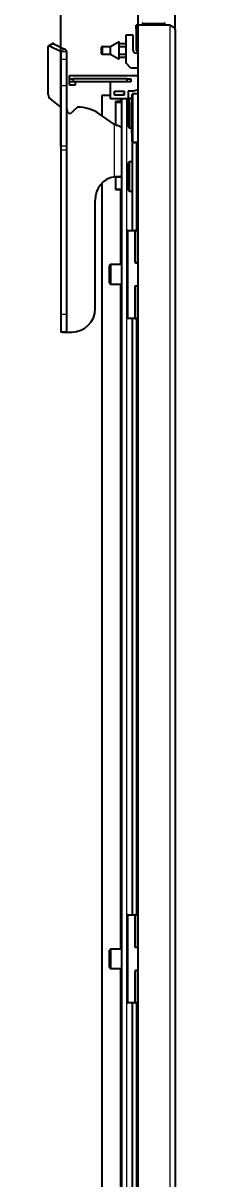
# Model space of a CAD drawing. Header units: millimetres. Extents: x -1565 to 3390, y -1390 to 1219.
# Drawn here: x 825 to 922, y -134 to 457 of the extents above; entities that cross this region are included whole.
import ezdxf

# ---------------------------------------------------------------- set-up
doc = ezdxf.new("R2010")
doc.units = ezdxf.units.MM
doc.layers.add('FORMAT', color=7, linetype='Continuous')
doc.styles.add('SLDTEXTSTYLE0', font='TXT', dxfattribs={"width": 0.75})
doc.dimstyles.new('SLDDIMSTYLE1', dxfattribs={"dimtxt": 20, "dimasz": 10, "dimexe": 0, "dimexo": 0.0625, "dimgap": 5, "dimtad": 2, "dimdec": 1, "dimrnd": 1e-09, "dimzin": 12, "dimdsep": 46, "dimtxsty": 'SLDTEXTSTYLE0', "dimsah": 1, "dimcen": 0.09, "dimadec": 0, "dimazin": 3, "dimtfac": 1, "dimtmove": 0, "dimatfit": 0, "dimfxl": 0, "dimfrac": 2, "dimtolj": 1, "dimtzin": 12, "dimarcsym": 0})

# ---------------------------------------------------------------- blocks, each defined once
blk = doc.blocks.new('_D_4')
at = {"layer": 'FORMAT'}
for p, q in [((843.92, 973.33), (824.69, 973.33)), ((843.92, 394.35), (843.92, 974.33)), ((843.92, 973.33), (902.4, 973.33)), ((902.4, 453.69), (902.4, 974.33)), ((902.4, 973.33), (921.63, 973.33))]:
    blk.add_line(p, q, dxfattribs=at)
for points in [[(843.92, 973.33), (833.92, 974.87), (833.92, 971.79)], [(902.4, 973.33), (912.4, 971.79), (912.4, 974.87)]]:
    blk.add_solid(points, dxfattribs=at)
at = {"layer": 'FORMAT', "insert": (847.3, 999.11), "char_height": 20, "attachment_point": 1, "style": 'SLDTEXTSTYLE0'}
blk.add_mtext('58,5', dxfattribs=at)
blk = doc.blocks.new('_D_5')
at = {"layer": 'FORMAT'}
for p, q in [((883.4, 456.29), (883.4, 792.75)), ((902.4, 453.69), (902.4, 792.75)), ((883.4, 791.75), (858.38, 791.75)), ((883.4, 791.75), (902.4, 791.75)), ((902.4, 791.75), (921.63, 791.75))]:
    blk.add_line(p, q, dxfattribs=at)
for points in [[(883.4, 791.75), (873.4, 793.29), (873.4, 790.21)], [(902.4, 791.75), (912.4, 790.21), (912.4, 793.29)]]:
    blk.add_solid(points, dxfattribs=at)
at = {"layer": 'FORMAT', "insert": (858.38, 817.53), "char_height": 20, "attachment_point": 1, "style": 'SLDTEXTSTYLE0'}
blk.add_mtext('19', dxfattribs=at)

msp = doc.modelspace()

# ---------------------------------------------------------------- linework, layer by layer
at = {"color": 7, "linetype": 'Continuous', "lineweight": 25}
for p, q in [((882.4, 454.28), (882.4, 456.28)), ((883.4, 456.28), (882.4, 456.28)), ((883.4, -898.72), (883.4, 456.28)), ((899.8, 456.28), (883.4, 456.28)), ((885.65, 457.03), (885.65, 456.28)), ((897.15, 456.28), (897.15, 457.03)), ((877.3, 436.78), (877.3, 451.28)), ((877.3, 451.28), (880.8, 451.28)), ((880.8, 451.28), (880.8, 443.56)), ((883.4, 454.28), (882.4, 454.28)), ((882.4, 454.28), (882.4, 443.64)), ((902.4, 453.68), (902.4, -896.12)), ((837.53, 420.72), (837.53, 445.2)), ((839.92, 446.8), (837.79, 445.74)), ((838.24, 445.71), (843.74, 442.96)), ((840.36, 446.77), (845.86, 444.03)), ((864.8, 441.82), (864.8, 444.83)), ((865.3, 445.33), (869.3, 445.33)), ((869.3, 445.33), (873.8, 447.82)), ((869.3, 441.32), (869.3, 445.33)), ((873.8, 445.26), (873.8, 447.82)), ((873.8, 446.82), (877.3, 446.82)), ((873.8, 445.32), (877.3, 445.32)), ((873.8, 441.38), (873.8, 445.26)), ((882.4, 443.64), (883.4, 442.31)), ((843.92, 442.75), (843.92, 438.74)), ((843.92, 438.74), (843.92, 425.23)), ((846.92, 442.75), (846.92, 438.74)), ((846.92, 438.74), (846.92, 425.23)), ((865.3, 441.32), (869.3, 441.32)), ((869.3, 441.32), (873.8, 438.82)), ((873.8, 438.82), (873.8, 441.38)), ((873.8, 441.32), (877.3, 441.32)), ((873.8, 439.82), (877.3, 439.82)), ((881.89, 442.11), (883.4, 441.68)), ((879.8, 434.28), (877.3, 436.78)), ((883.4, 434.28), (879.8, 434.28)), ((848.3, 428.78), (848.3, 430.48)), ((848.3, 430.48), (883.4, 430.48)), ((848.3, 427.28), (848.3, 428.78)), ((848.3, 428.78), (850.3, 428.78)), ((850.3, 427.28), (848.3, 427.28)), ((848.3, 425.48), (848.3, 427.28)), ((850.3, 428.78), (850.3, 427.28)), ((877.8, 428.78), (850.3, 428.78)), ((877.8, 427.28), (850.3, 427.28)), ((851.3, 427.28), (851.3, 425.48)), ((869.3, 418.48), (869.3, 427.28)), ((877.8, 427.28), (877.8, 428.78)), ((877.8, 428.78), (879.8, 428.78)), ((879.8, 427.28), (877.8, 427.28)), ((879.8, 428.78), (879.8, 427.28)), ((843.92, 425.23), (843.92, 394.34)), ((846.92, 425.23), (846.92, 394.34)), ((851.3, 425.48), (848.3, 425.48)), ((864.9, 420.28), (864.9, 409.97)), ((869.3, 420.28), (864.9, 420.28)), ((871.3, 420.48), (871.3, 422.48)), ((871.3, 422.48), (876.3, 422.48)), ((876.3, 420.48), (871.3, 420.48)), ((876.3, 422.48), (876.3, 420.48)), ((881.15, 422.48), (878.3, 422.48)), ((878.3, 422.48), (878.3, 418.48)), ((880.4, 396.58), (880.4, 420.98)), ((880.7, 421.28), (883.4, 421.28)), ((883.4, 423.13), (881.15, 422.48)), ((843.74, 414.44), (838.62, 418.49)), ((852.45, 414.28), (848.51, 410.64)), ((878.3, 418.48), (869.3, 418.48)), ((874.9, 417.13), (871.9, 417.13)), ((871.9, 417.13), (871.9, 416.6)), ((871.9, 416.6), (871.9, 405.31)), ((874.9, 418.48), (874.9, -833.48)), ((878.9, 418.78), (878.4, 418.28)), ((878.4, 404.28), (878.4, 418.28)), ((880.4, 418.78), (878.9, 418.78)), ((878.9, 418.78), (878.9, 403.78)), ((880.2, 416.64), (880.4, 416.64)), ((880.2, 414.64), (880.2, 416.64)), ((880.2, 414.64), (880.4, 414.64)), ((880.2, 412.68), (880.2, 414.64)), ((848.51, 410.64), (847.22, 412.04)), ((871.3, 405.48), (863.55, 410.92)), ((880.18, 410.22), (880.2, 410.22)), ((880.2, 412.68), (880.4, 412.68)), ((880.2, 411.63), (880.4, 411.63)), ((880.2, 410.59), (880.2, 411.63)), ((880.2, 410.59), (880.4, 410.59)), ((880.2, 409.2), (880.2, 410.59)), ((880.2, 409.2), (880.4, 409.2)), ((880.2, 408.71), (880.2, 409.2)), ((880.2, 408.71), (880.4, 408.71)), ((880.2, 407.91), (880.2, 408.71)), ((880.2, 407.91), (880.4, 407.91)), ((880.2, 407.13), (880.2, 407.91)), ((874.6, 404.28), (874.9, 404.28)), ((878.4, 404.28), (878.9, 403.78)), ((878.9, 403.78), (880.2, 403.78)), ((880.4, 407), (880.18, 407)), ((880.2, 403.68), (880.4, 403.68)), ((880.2, 403.35), (880.2, 403.68)), ((880.2, 403.35), (880.4, 403.35)), ((880.2, 402.67), (880.2, 403.32)), ((880.2, 402.67), (880.4, 402.67)), ((880.2, 401.64), (880.4, 401.64)), ((880.2, 401.53), (880.2, 401.64)), ((880.2, 401.53), (880.4, 401.53)), ((880.2, 401.29), (880.2, 401.53)), ((880.2, 401.29), (880.4, 401.29)), ((880.2, 400.93), (880.2, 401.29)), ((880.2, 400.93), (880.4, 400.93)), ((880.4, 396.28), (880.4, 351.28)), ((880.4, 396.28), (880.7, 396.28)), ((881.35, 396.28), (880.7, 396.28)), ((881.35, 396.28), (882.4, 396.28)), ((882.4, 396.28), (883.4, 396.28)), ((843.92, 394.34), (843.92, 392.34)), ((843.92, 392.34), (843.92, 308.28)), ((846.92, 394.34), (846.92, 392.34)), ((846.92, 392.34), (846.92, 308.28)), ((878.9, 386.28), (878.4, 385.78)), ((878.4, 371.78), (878.4, 385.78)), ((880.4, 386.28), (878.9, 386.28)), ((878.9, 386.28), (878.9, 371.28)), ((874.9, 378.53), (871.9, 378.53)), ((871.9, 378.53), (871.9, 372.38)), ((864.9, 375.4), (864.9, -817.83)), ((871.9, 372.38), (871.9, 372.24)), ((861.51, 311.28), (861.51, 366.78)), ((871.9, 372.24), (874.9, 372.24)), ((878.4, 371.78), (878.9, 371.28)), ((878.9, 371.28), (880.4, 371.28)), ((877.9, 306.48), (877.9, 351.08)), ((878.1, 351.28), (881.7, 351.28)), ((882.1, 351.28), (881.7, 351.28)), ((881.9, 351.08), (881.9, 334.98)), ((882.1, 351.28), (883.4, 351.28)), ((868.9, 327.74), (868.9, 333.18)), ((874.9, 333.78), (869.5, 333.78)), ((882.1, 334.78), (883.4, 334.78)), ((868.9, 324.38), (868.9, 327.74)), ((869.5, 323.78), (874.9, 323.78)), ((881.9, 322.58), (881.9, 306.48)), ((883.4, 322.78), (882.1, 322.78)), ((843.92, 308.28), (843.92, 299.31)), ((846.92, 308.28), (846.92, 299.31)), ((881.7, 306.28), (878.1, 306.28)), ((880.4, 306.28), (880.4, 1.28)), ((881.7, 306.28), (882.1, 306.28)), ((883.4, 306.28), (882.1, 306.28)), ((846.92, 299.31), (843.92, 299.31)), ((844.88, 299.28), (847, 299.28)), ((847.22, 299.28), (847, 299.28)), ((847.22, 299.28), (849.51, 299.28)), ((877.9, -43.52), (877.9, 1.08)), ((878.1, 1.28), (881.7, 1.28)), ((882.1, 1.28), (881.7, 1.28)), ((881.9, 1.08), (881.9, -15.02)), ((882.1, 1.28), (883.4, 1.28)), ((868.9, -22.26), (868.9, -16.82)), ((874.9, -16.22), (869.5, -16.22)), ((882.1, -15.22), (883.4, -15.22)), ((868.9, -25.62), (868.9, -22.26)), ((869.5, -26.22), (874.9, -26.22)), ((881.9, -27.42), (881.9, -43.52)), ((883.4, -27.22), (882.1, -27.22)), ((881.7, -43.72), (878.1, -43.72)), ((880.4, -43.72), (880.4, -398.72)), ((881.7, -43.72), (882.1, -43.72)), ((883.4, -43.72), (882.1, -43.72))]:
    msp.add_line(p, q, dxfattribs=at)
at = {"color": 8, "linetype": 'Continuous', "lineweight": 18}
for p, q in [((886.59, 457.03), (885.65, 457.03)), ((897.15, 457.03), (886.59, 457.03)), ((899.8, -898.72), (899.8, 456.28)), ((840.36, 446.77), (838.24, 445.71)), ((843.74, 442.96), (845.86, 444.03)), ((865.3, 445.33), (865.3, 441.32)), ((843.74, 414.44), (843.74, 442.96)), ((843.92, 442.75), (846.92, 442.75)), ((846.92, 438.74), (843.92, 438.74)), ((846.92, 425.23), (843.92, 425.23)), ((880.4, 420.98), (880.7, 420.98)), ((880.7, 421.28), (880.7, 420.98)), ((880.7, 420.98), (880.7, 396.58)), ((883.4, 420.98), (880.7, 420.98)), ((874.9, 416.6), (871.9, 416.6)), ((874.3, 418.48), (874.3, 417.13)), ((877.5, 418.48), (877.5, -831.52)), ((847.22, 299.28), (847.22, 412.04)), ((871.3, 378.64), (871.3, 405.48)), ((880.2, 405.41), (880.4, 405.41)), ((880.7, 396.58), (880.4, 396.58)), ((880.7, 396.58), (883.4, 396.58)), ((880.7, 396.58), (880.7, 396.28)), ((882.4, 396.28), (882.4, 351.28)), ((846.92, 394.34), (843.92, 394.34)), ((846.92, 392.34), (843.92, 392.34)), ((874.9, 372.38), (871.9, 372.38)), ((874.3, 372.24), (874.3, 333.78)), ((877.9, 351.08), (878.1, 351.08)), ((878.1, 351.28), (878.1, 351.08)), ((878.1, 351.08), (878.1, 306.48)), ((881.7, 351.08), (878.1, 351.08)), ((881.7, 351.28), (881.7, 351.08)), ((881.7, 334.98), (881.7, 351.08)), ((881.7, 351.08), (881.9, 351.08)), ((881.9, 351.08), (882.1, 351.08)), ((882.1, 351.28), (882.1, 351.08)), ((882.1, 351.08), (882.1, 334.98)), ((883.4, 351.08), (882.1, 351.08)), ((869.5, 333.78), (869.5, 327.6)), ((881.9, 334.98), (881.7, 334.98)), ((881.9, 334.98), (882.1, 334.98)), ((882.1, 334.78), (882.1, 334.98)), ((882.1, 334.98), (883.4, 334.98)), ((882.1, 334.78), (882.1, 334.58)), ((883.4, 334.58), (882.1, 334.58)), ((869.5, 327.6), (869.5, 323.78)), ((874.3, 323.78), (874.3, -16.22)), ((881.7, 306.48), (881.7, 322.58)), ((881.7, 322.58), (881.9, 322.58)), ((882.1, 322.58), (881.9, 322.58)), ((882.1, 322.98), (883.4, 322.98)), ((882.1, 322.98), (882.1, 322.78)), ((882.1, 322.78), (882.1, 322.58)), ((883.4, 322.58), (882.1, 322.58)), ((882.1, 322.58), (882.1, 306.48)), ((846.92, 308.28), (843.92, 308.28)), ((878.1, 306.48), (877.9, 306.48)), ((878.1, 306.48), (881.7, 306.48)), ((878.1, 306.48), (878.1, 306.28)), ((881.7, 306.48), (881.9, 306.48)), ((881.7, 306.48), (881.7, 306.28)), ((882.1, 306.48), (881.9, 306.48)), ((882.1, 306.48), (882.1, 306.28)), ((882.1, 306.48), (883.4, 306.48)), ((882.4, 306.28), (882.4, 1.28)), ((877.9, 1.08), (878.1, 1.08)), ((878.1, 1.28), (878.1, 1.08)), ((878.1, 1.08), (878.1, -43.52)), ((881.7, 1.08), (878.1, 1.08)), ((881.7, 1.28), (881.7, 1.08)), ((881.7, -15.02), (881.7, 1.08)), ((881.7, 1.08), (881.9, 1.08)), ((881.9, 1.08), (882.1, 1.08)), ((882.1, 1.28), (882.1, 1.08)), ((882.1, 1.08), (882.1, -15.02)), ((883.4, 1.08), (882.1, 1.08)), ((869.5, -16.22), (869.5, -22.4)), ((881.9, -15.02), (881.7, -15.02)), ((881.9, -15.02), (882.1, -15.02)), ((882.1, -15.02), (883.4, -15.02)), ((882.1, -15.22), (882.1, -15.02)), ((882.1, -15.22), (882.1, -15.42)), ((883.4, -15.42), (882.1, -15.42)), ((869.5, -22.4), (869.5, -26.22)), ((874.3, -26.22), (874.3, -416.22)), ((881.7, -43.52), (881.7, -27.42)), ((881.7, -27.42), (881.9, -27.42)), ((882.1, -27.42), (881.9, -27.42)), ((882.1, -27.02), (883.4, -27.02)), ((882.1, -27.02), (882.1, -27.22)), ((882.1, -27.22), (882.1, -27.42)), ((882.1, -27.42), (882.1, -43.52)), ((883.4, -27.42), (882.1, -27.42)), ((878.1, -43.52), (877.9, -43.52)), ((878.1, -43.52), (881.7, -43.52)), ((878.1, -43.52), (878.1, -43.72)), ((881.7, -43.52), (881.9, -43.52)), ((881.7, -43.52), (881.7, -43.72)), ((882.1, -43.52), (881.9, -43.52)), ((882.1, -43.52), (882.1, -43.72)), ((882.1, -43.52), (883.4, -43.52)), ((882.4, -43.72), (882.4, -398.72))]:
    msp.add_line(p, q, dxfattribs=at)
at = {"color": 7, "linetype": 'Continuous', "lineweight": 25, "flags": 128}
msp.add_lwpolyline([(837.53, 445.2), (837.55, 445.36), (837.59, 445.51), (837.65, 445.62), (837.74, 445.71), (837.85, 445.76), (837.97, 445.78), (838.1, 445.77), (838.24, 445.71)], dxfattribs=at)
at = {"color": 7, "linetype": 'Continuous', "lineweight": 25}
for centre, radius, start, end in [((885.9, 457.03), 0.25, 90, 180), ((896.9, 457.03), 0.25, 0, 90), ((840.11, 446.35), 0.489, 59.11421, 113.61803), ((845.34, 442.52), 1.59, 8.41625, 70.8623), ((865.3, 444.83), 0.5, 90, 180), ((882.3, 443.56), 1.5, 180, 254), ((843.65, 442.71), 0.266, 8.41625, 70.8623), ((865.3, 441.82), 0.5, 180, 270), ((840.54, 420.81), 3.01, 181.68734, 230.32891), ((880.7, 420.98), 0.3, 90, 180), ((852.45, 394.28), 20, 56.30993, 90), ((880.7, 396.58), 0.3, 180, 270), ((873.08, 367.2), 11.58, 98.85875, 182.06888), ((878.1, 351.08), 0.2, 90, 180), ((881.7, 351.08), 0.2, 0, 90), ((869.5, 333.18), 0.6, 90, 180), ((882.1, 334.98), 0.2, 180, 270), ((869.5, 324.38), 0.6, 180, 270), ((882.1, 322.58), 0.2, 90, 180), ((849.51, 311.28), 12, 270, 0), ((878.1, 306.48), 0.2, 180, 270), ((881.7, 306.48), 0.2, 270, 0), ((878.1, 1.08), 0.2, 90, 180), ((881.7, 1.08), 0.2, 0, 90), ((869.5, -16.82), 0.6, 90, 180), ((882.1, -15.02), 0.2, 180, 270), ((869.5, -25.62), 0.6, 180, 270), ((882.1, -27.42), 0.2, 90, 180), ((878.1, -43.52), 0.2, 180, 270), ((881.7, -43.52), 0.2, 270, 0)]:
    msp.add_arc(centre, radius, start, end, dxfattribs=at)
at = {"color": 8, "linetype": 'Continuous', "lineweight": 18}
for centre, start, end in [((882.1, 334.98), 180, 270), ((882.1, 322.58), 90, 180), ((882.1, -15.02), 180, 270), ((882.1, -27.42), 90, 180)]:
    msp.add_arc(centre, 0.4, start, end, dxfattribs=at)
at = {"color": 7, "linetype": 'Continuous', "lineweight": 25}
for points in [[(899.8, 456.28), (900.14, 456.07), (900.82, 455.63), (901.68, 454.98), (902.28, 454.33), (902.36, 453.9), (902.4, 453.68)], [(843.74, 414.44), (843.77, 414.42), (843.82, 414.37), (843.87, 414.29), (843.91, 414.21), (843.91, 414.16), (843.92, 414.13)], [(846.92, 413.57), (846.94, 413.32), (846.97, 412.81), (847.14, 412.3), (847.22, 412.04)], [(871.3, 405.48), (871.65, 405.38), (872.35, 405.18), (873.3, 404.88), (874.11, 404.58), (874.44, 404.38), (874.6, 404.28)], [(874.6, 378.78), (874.44, 378.77), (874.11, 378.75), (873.3, 378.71), (872.35, 378.68), (871.65, 378.65), (871.3, 378.64)], [(874.9, 378.53), (874.89, 378.57), (874.86, 378.66), (874.69, 378.74), (874.6, 378.78)], [(844.88, 299.28), (844.74, 299.28), (844.45, 299.29), (844.15, 299.3), (843.95, 299.3), (843.93, 299.31), (843.92, 299.31)], [(847, 299.28), (846.99, 299.28), (846.96, 299.29), (846.94, 299.3), (846.92, 299.3), (846.92, 299.31), (846.92, 299.31)]]:
    msp.add_open_spline(points, degree=3, dxfattribs=at)
for points, knots in [([(875.05, 420.48), (875.06, 420.5), (875.12, 420.6), (875.56, 420.77), (876, 420.92), (876.29, 421), (876.3, 421)], [0, 0, 0, 0, 0.104541, 0.546406, 0.98825, 1, 1, 1, 1]), ([(880.2, 411.81), (880.2, 411.85), (880.2, 412.13), (880.2, 412.43), (880.2, 412.68)], [0, 0, 0, 0, 0.139498, 1, 1, 1, 1]), ([(880.2, 405.41), (880.2, 405.74), (880.2, 406.34), (880.2, 406.91), (880.2, 406.94), (880.2, 406.96)], [0, 0, 0, 0, 0.415678, 0.776277, 1, 1, 1, 1]), ([(880.2, 403.68), (880.2, 404.02), (880.2, 404.65), (880.2, 405.17), (880.2, 405.41)], [0, 0, 0, 0, 0.5368, 1, 1, 1, 1]), ([(880.2, 401.64), (880.2, 401.79), (880.2, 402.05), (880.2, 402.48), (880.2, 402.67)], [0, 0, 0, 0, 0.547643, 1, 1, 1, 1])]:
    msp.add_open_spline(points, degree=3, knots=knots, dxfattribs=at)

# ---------------------------------------------------------------- dimensions: what is measured, and where the dimension line sits
at = {"layer": 'FORMAT'}
for base, p1, picture, middle in [((902.4, 973.33), (843.92, 394.34), '_D_4', (873.16, 973.33)), ((902.4, 791.75), (883.4, 456.28), '_D_5', (873.16, 791.75))]:
    dim = msp.add_linear_dim(base=base, p1=p1, p2=(902.4, 453.68), dimstyle='SLDDIMSTYLE1', dxfattribs=at)
    dim.commit()
    dim.dimension.update_dxf_attribs({"geometry": picture, "text_midpoint": middle, "dimtype": 160})

doc.saveas('drawing.dxf')
